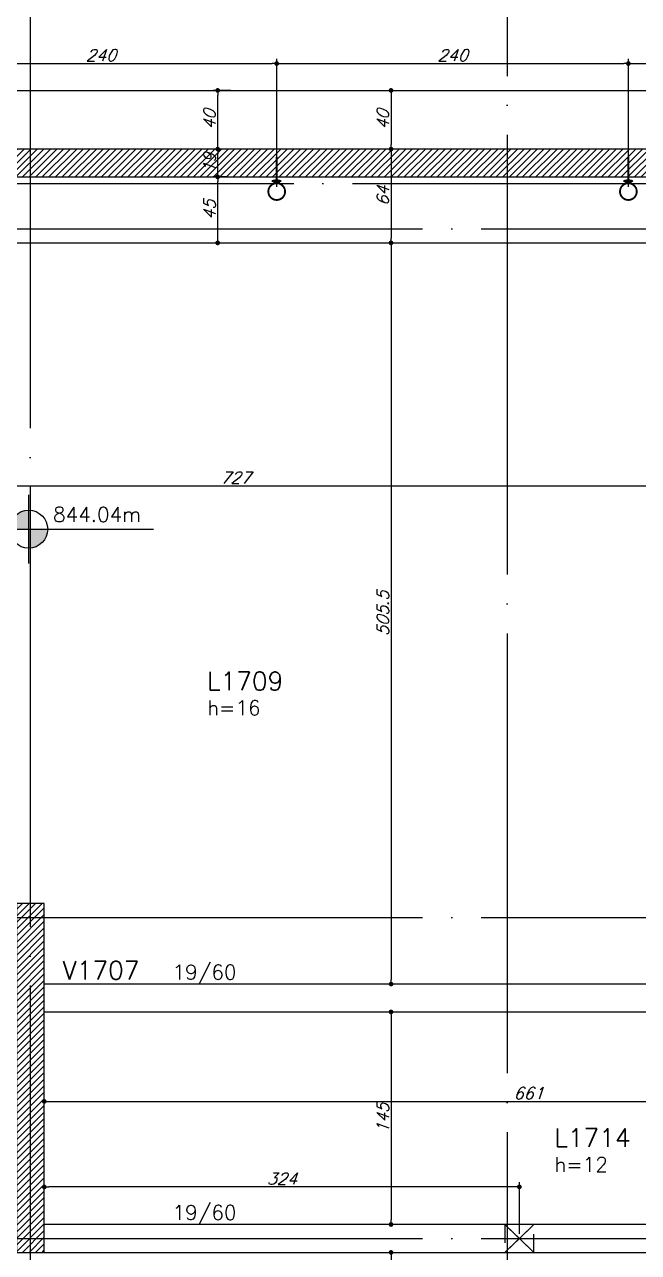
# Model space of a CAD drawing. Header units: millimetres. Extents: x -2368 to 4502, y -2283 to 2217.
# Drawn here: x 602 to 1021, y 645 to 1483 of the extents above; entities that cross this region are included whole.
import ezdxf
from ezdxf.enums import TextEntityAlignment as Align

# ---------------------------------------------------------------- set-up
doc = ezdxf.new("R2010")
doc.units = ezdxf.units.MM
doc.header["$LTSCALE"] = 50
doc.linetypes.add('EIXO', pattern=[6.8, 6, -0.4, 0, -0.4])
doc.linetypes.add('HIDDEN', pattern=[0.375, 0.25, -0.125])
for name, color, linetype in [('F-AUX-RED', 1, 'Continuous'), ('F-COTAS', 106, 'Continuous'), ('F-COTAS ANCORAGEM', 106, 'Continuous'), ('F-COTAS-FUROS VIGA', 50, 'Continuous'), ('F-EIXO', 12, 'EIXO'), ('F-FURO-PAREDE', 2, 'HIDDEN'), ('F-GANCHOS', 4, 'Continuous'), ('F-LAJES', 3, 'Continuous'), ('F-LAJES-DIM', 2, 'Continuous'), ('F-LAJES-NOME', 4, 'Continuous'), ('F-NÍVEL-PLANTA', 2, 'Continuous'), ('F-PILARES-HACH', 174, 'Continuous'), ('F-PILARES-S', 170, 'Continuous'), ('F-TEXTO', 6, 'Continuous'), ('F-VIGAS', 3, 'Continuous'), ('F-VIGAS-DIM', 2, 'Continuous'), ('F-VIGAS-NOME', 4, 'Continuous')]:
    doc.layers.add(name, color=color, linetype=linetype)
doc.styles.add('CP-TEXT-INCL', font='romans.shx', dxfattribs={"oblique": 20})
doc.styles.add('MCP', font='romans.shx')
doc.styles.add('ROMANS', font='romans.shx')
doc.dimstyles.new('CP-COTAS-50', dxfattribs={"dimscale": 0.64, "dimtxt": 12.5, "dimasz": 5, "dimexe": 5, "dimexo": 5, "dimgap": 2.5, "dimtad": 1, "dimdec": 1, "dimdsep": 46, "dimtxsty": 'CP-TEXT-INCL', "dimblk1": 'DOT', "dimblk2": 'DOT', "dimsah": 1, "dimcen": 9, "dimclrd": 256, "dimclre": 256, "dimclrt": 256, "dimadec": 0, "dimazin": 0, "dimtfac": 1, "dimtdec": 1, "dimtmove": 2, "dimatfit": 3, "dimldrblk": 'DOT', "dimfxl": 0, "dimtolj": 1, "dimarcsym": 0})

# ---------------------------------------------------------------- blocks, each defined once
blk = doc.blocks.new('Nível - Planta')
at = {"layer": 'F-NÍVEL-PLANTA'}
h = blk.add_hatch(color=71, dxfattribs=at)
h.paths.add_polyline_path([(0, 0), (0, 0.26, 0.414214), (-0.26, 0)])
h.paths.add_polyline_path([(0.26, 0), (0, 0), (0, -0.26, 0.414214)])
for p, q in [((0, -0.469), (0, 0.469)), ((-0.469, 0), (1.704, 0))]:
    blk.add_line(p, q, dxfattribs=at)
blk.add_circle((0, 0), 0.26, dxfattribs=at)
at = {"layer": 'F-TEXTO', "color": 3, "style": 'MCP'}
blk.add_attdef('NÍVEL', (0.333, 0.102), '', height=0.2, dxfattribs=at)
blk = doc.blocks.new('*U13')
at = {"layer": 'F-EIXO'}
blk.add_line((0, 0), (4857.5, 0), dxfattribs=at)
at = {"layer": 'F-TEXTO', "style": 'ROMANS'}
blk.add_attdef('EIXO', text='', height=17.5, dxfattribs=at).set_placement((-28.21, 0), align=Align.MIDDLE_CENTER)
blk = doc.blocks.new('*U14')
at = {"layer": 'F-EIXO'}
blk.add_line((0, 0), (4945.5, 0), dxfattribs=at)
at = {"layer": 'F-TEXTO', "style": 'ROMANS'}
blk.add_attdef('EIXO', text='', height=17.5, dxfattribs=at).set_placement((-28.21, 0), align=Align.MIDDLE_CENTER)
blk = doc.blocks.new('*U22')
at = {"layer": 'F-EIXO'}
blk.add_line((0, 0), (0, -2828.58), dxfattribs=at)
at = {"layer": 'F-TEXTO', "style": 'ROMANS'}
blk.add_attdef('EIXO', text='', height=17.5, rotation=360, dxfattribs=at).set_placement((0, 28.21), align=Align.MIDDLE_CENTER)
blk = doc.blocks.new('*U21')
at = {"layer": 'F-EIXO'}
blk.add_line((0, 0), (0, -2728.58), dxfattribs=at)
at = {"layer": 'F-TEXTO', "style": 'ROMANS'}
blk.add_attdef('EIXO', text='', height=17.5, rotation=360, dxfattribs=at).set_placement((0, 28.21), align=Align.MIDDLE_CENTER)
blk = doc.blocks.new('_DOT')
at = {"color": 0, "linetype": 'ByBlock'}
blk.add_line((-0.5, 0), (-1, 0), dxfattribs=at)
at = {"color": 0, "linetype": 'ByBlock', "const_width": 0.5}
blk.add_lwpolyline([(-0.25, 0, 1), (0.25, 0, 1)], format="xyb", close=True, dxfattribs=at)
blk = doc.blocks.new('*D62')
at = {"layer": 'DEFPOINTS', "color": 0, "transparency": 16777216}
for p in [(615, 748.47), (1276, 748.47), (1276, 748.47)]:
    blk.add_point(p, dxfattribs=at)
at = {"layer": 'F-COTAS', "lineweight": -2, "transparency": 16777216}
blk.add_line((618.2, 748.47), (1272.8, 748.47), dxfattribs=at)
at = {"layer": 'F-COTAS', "lineweight": -2, "transparency": 16777216, "xscale": 3.2, "yscale": 3.2, "zscale": 3.2, "rotation": 180}
blk.add_blockref('_DOT', (615, 748.47), dxfattribs=at)
at = {"layer": 'F-COTAS', "lineweight": -2, "transparency": 16777216, "xscale": 3.2, "yscale": 3.2, "zscale": 3.2}
blk.add_blockref('_DOT', (1276, 748.47), dxfattribs=at)
at = {"layer": 'F-COTAS', "transparency": 16777216, "insert": (945.5, 754.07), "char_height": 8, "attachment_point": 5, "style": 'CP-TEXT-INCL'}
blk.add_mtext('\\A1;661', dxfattribs=at)
blk = doc.blocks.new('*D70')
at = {"layer": 'DEFPOINTS', "color": 0, "transparency": 16777216}
for p in [(382, 1168.34), (1109, 1168.34), (1109, 1168.34)]:
    blk.add_point(p, dxfattribs=at)
at = {"layer": 'F-COTAS', "lineweight": -2, "transparency": 16777216}
blk.add_line((385.2, 1168.34), (1105.8, 1168.34), dxfattribs=at)
at = {"layer": 'F-COTAS', "lineweight": -2, "transparency": 16777216, "xscale": 3.2, "yscale": 3.2, "zscale": 3.2, "rotation": 180}
blk.add_blockref('_DOT', (382, 1168.34), dxfattribs=at)
at = {"layer": 'F-COTAS', "lineweight": -2, "transparency": 16777216, "xscale": 3.2, "yscale": 3.2, "zscale": 3.2}
blk.add_blockref('_DOT', (1109, 1168.34), dxfattribs=at)
at = {"layer": 'F-COTAS', "transparency": 16777216, "insert": (745.5, 1173.94), "char_height": 8, "attachment_point": 5, "style": 'CP-TEXT-INCL'}
blk.add_mtext('\\A1;727', dxfattribs=at)
blk = doc.blocks.new('*D100')
at = {"layer": 'DEFPOINTS', "color": 0, "transparency": 16777216}
for p in [(851.67, 1438), (851.67, 1398), (851.67, 1398)]:
    blk.add_point(p, dxfattribs=at)
at = {"layer": 'F-COTAS', "lineweight": -2, "transparency": 16777216}
blk.add_line((851.67, 1434.8), (851.67, 1401.2), dxfattribs=at)
at = {"layer": 'F-COTAS', "lineweight": -2, "transparency": 16777216, "xscale": 3.2, "yscale": 3.2, "zscale": 3.2}
for p, rotation in [((851.67, 1438), 90), ((851.67, 1398), 270)]:
    blk.add_blockref('_DOT', p, dxfattribs=dict(at, rotation=rotation))
at = {"layer": 'F-COTAS', "transparency": 16777216, "insert": (846.07, 1418), "char_height": 8, "attachment_point": 5, "rotation": 90, "style": 'CP-TEXT-INCL'}
blk.add_mtext('\\A1;40', dxfattribs=at)
blk = doc.blocks.new('*D101')
at = {"layer": 'DEFPOINTS', "color": 0, "transparency": 16777216}
for p in [(851.67, 1398), (851.67, 1334), (851.67, 1334)]:
    blk.add_point(p, dxfattribs=at)
at = {"layer": 'F-COTAS', "lineweight": -2, "transparency": 16777216}
blk.add_line((851.67, 1394.8), (851.67, 1337.2), dxfattribs=at)
at = {"layer": 'F-COTAS', "lineweight": -2, "transparency": 16777216, "xscale": 3.2, "yscale": 3.2, "zscale": 3.2}
for p, rotation in [((851.67, 1398), 90), ((851.67, 1334), 270)]:
    blk.add_blockref('_DOT', p, dxfattribs=dict(at, rotation=rotation))
at = {"layer": 'F-COTAS', "transparency": 16777216, "insert": (846.07, 1366), "char_height": 8, "attachment_point": 5, "rotation": 90, "style": 'CP-TEXT-INCL'}
blk.add_mtext('\\A1;64', dxfattribs=at)
blk = doc.blocks.new('*D102')
at = {"layer": 'DEFPOINTS', "color": 0, "transparency": 16777216}
for p in [(851.67, 1334), (851.67, 828.5), (851.67, 828.5)]:
    blk.add_point(p, dxfattribs=at)
at = {"layer": 'F-COTAS', "lineweight": -2, "transparency": 16777216}
blk.add_line((851.67, 1330.8), (851.67, 831.7), dxfattribs=at)
at = {"layer": 'F-COTAS', "lineweight": -2, "transparency": 16777216, "xscale": 3.2, "yscale": 3.2, "zscale": 3.2}
for p, rotation in [((851.67, 1334), 90), ((851.67, 828.5), 270)]:
    blk.add_blockref('_DOT', p, dxfattribs=dict(at, rotation=rotation))
at = {"layer": 'F-COTAS', "transparency": 16777216, "insert": (846.07, 1081.25), "char_height": 8, "attachment_point": 5, "rotation": 90, "style": 'CP-TEXT-INCL'}
blk.add_mtext('\\A1;505.5', dxfattribs=at)
blk = doc.blocks.new('*D103')
at = {"layer": 'DEFPOINTS', "color": 0, "transparency": 16777216}
for p in [(851.67, 809.5), (851.67, 664.5), (851.67, 664.5)]:
    blk.add_point(p, dxfattribs=at)
at = {"layer": 'F-COTAS', "lineweight": -2, "transparency": 16777216}
blk.add_line((851.67, 806.3), (851.67, 667.7), dxfattribs=at)
at = {"layer": 'F-COTAS', "lineweight": -2, "transparency": 16777216, "xscale": 3.2, "yscale": 3.2, "zscale": 3.2}
for p, rotation in [((851.67, 809.5), 90), ((851.67, 664.5), 270)]:
    blk.add_blockref('_DOT', p, dxfattribs=dict(at, rotation=rotation))
at = {"layer": 'F-COTAS', "transparency": 16777216, "insert": (846.07, 737), "char_height": 8, "attachment_point": 5, "rotation": 90, "style": 'CP-TEXT-INCL'}
blk.add_mtext('\\A1;145', dxfattribs=at)
blk = doc.blocks.new('*D104')
at = {"layer": 'DEFPOINTS', "color": 0, "transparency": 16777216}
for p in [(851.67, 645.5), (851.67, 493.5), (851.67, 493.5)]:
    blk.add_point(p, dxfattribs=at)
at = {"layer": 'F-COTAS', "lineweight": -2, "transparency": 16777216}
blk.add_line((851.67, 642.3), (851.67, 496.7), dxfattribs=at)
at = {"layer": 'F-COTAS', "lineweight": -2, "transparency": 16777216, "xscale": 3.2, "yscale": 3.2, "zscale": 3.2}
for p, rotation in [((851.67, 645.5), 90), ((851.67, 493.5), 270)]:
    blk.add_blockref('_DOT', p, dxfattribs=dict(at, rotation=rotation))
at = {"layer": 'F-COTAS', "transparency": 16777216, "insert": (846.07, 569.5), "char_height": 8, "attachment_point": 5, "rotation": 90, "style": 'CP-TEXT-INCL'}
blk.add_mtext('\\A1;152', dxfattribs=at)
blk = doc.blocks.new('*D131')
at = {"layer": 'DEFPOINTS', "color": 0, "transparency": 16777216}
for p in [(732.83, 1379), (733.38, 1379), (732.83, 1334)]:
    blk.add_point(p, dxfattribs=at)
at = {"layer": 'F-COTAS', "lineweight": -2, "transparency": 16777216}
for p, q in [((733.38, 1337.2), (733.38, 1375.8)), ((736.03, 1379), (736.58, 1379)), ((736.03, 1334), (736.58, 1334))]:
    blk.add_line(p, q, dxfattribs=at)
at = {"layer": 'F-COTAS', "lineweight": -2, "transparency": 16777216, "xscale": 3.2, "yscale": 3.2, "zscale": 3.2}
for p, rotation in [((733.38, 1379), 90), ((733.38, 1334), 270)]:
    blk.add_blockref('_DOT', p, dxfattribs=dict(at, rotation=rotation))
at = {"layer": 'F-COTAS', "transparency": 16777216, "insert": (727.78, 1356.5), "char_height": 8, "attachment_point": 5, "rotation": 90, "style": 'CP-TEXT-INCL'}
blk.add_mtext('\\A1;45', dxfattribs=at)
blk = doc.blocks.new('*D132')
at = {"layer": 'DEFPOINTS', "color": 0, "transparency": 16777216}
for p in [(733.38, 1398), (743.14, 1398), (743.14, 1379)]:
    blk.add_point(p, dxfattribs=at)
at = {"layer": 'F-COTAS', "lineweight": -2, "transparency": 16777216}
for p, q in [((739.94, 1398), (730.18, 1398)), ((733.38, 1382.2), (733.38, 1394.8)), ((739.94, 1379), (730.18, 1379))]:
    blk.add_line(p, q, dxfattribs=at)
at = {"layer": 'F-COTAS', "lineweight": -2, "transparency": 16777216, "xscale": 3.2, "yscale": 3.2, "zscale": 3.2}
for p, rotation in [((733.38, 1398), 90), ((733.38, 1379), 270)]:
    blk.add_blockref('_DOT', p, dxfattribs=dict(at, rotation=rotation))
at = {"layer": 'F-COTAS', "transparency": 16777216, "insert": (727.78, 1388.5), "char_height": 8, "attachment_point": 5, "rotation": 90, "style": 'CP-TEXT-INCL'}
blk.add_mtext('\\A1;19', dxfattribs=at)
blk = doc.blocks.new('*D133')
at = {"layer": 'DEFPOINTS', "color": 0, "transparency": 16777216}
for p in [(733.38, 1438), (745.59, 1438), (745.59, 1398)]:
    blk.add_point(p, dxfattribs=at)
at = {"layer": 'F-COTAS', "lineweight": -2, "transparency": 16777216}
for p, q in [((742.39, 1438), (730.18, 1438)), ((733.38, 1401.2), (733.38, 1434.8)), ((742.39, 1398), (730.18, 1398))]:
    blk.add_line(p, q, dxfattribs=at)
at = {"layer": 'F-COTAS', "lineweight": -2, "transparency": 16777216, "xscale": 3.2, "yscale": 3.2, "zscale": 3.2}
for p, rotation in [((733.38, 1438), 90), ((733.38, 1398), 270)]:
    blk.add_blockref('_DOT', p, dxfattribs=dict(at, rotation=rotation))
at = {"layer": 'F-COTAS', "transparency": 16777216, "insert": (727.78, 1418), "char_height": 8, "attachment_point": 5, "rotation": 90, "style": 'CP-TEXT-INCL'}
blk.add_mtext('\\A1;40', dxfattribs=at)
blk = doc.blocks.new('*D192')
at = {"layer": 'DEFPOINTS', "color": 0, "transparency": 16777216}
for p in [(2835, 1741.136394), (2835, 1624.5), (-1200, 1438)]:
    blk.add_point(p, dxfattribs=at)
at = {"layer": 'F-COTAS', "lineweight": -2, "transparency": 16777216}
for p, q in [((-1200, 1441.2), (-1200, 1744.336394)), ((2835, 1627.7), (2835, 1744.336394)), ((-1196.8, 1741.136394), (2831.8, 1741.136394))]:
    blk.add_line(p, q, dxfattribs=at)
at = {"layer": 'F-COTAS', "lineweight": -2, "transparency": 16777216, "xscale": 3.2, "yscale": 3.2, "zscale": 3.2, "rotation": 180}
blk.add_blockref('_DOT', (-1200, 1741.136394), dxfattribs=at)
at = {"layer": 'F-COTAS', "lineweight": -2, "transparency": 16777216, "xscale": 3.2, "yscale": 3.2, "zscale": 3.2}
blk.add_blockref('_DOT', (2835, 1741.136394), dxfattribs=at)
at = {"layer": 'F-COTAS', "transparency": 16777216, "insert": (817.5, 1746.736394), "char_height": 8, "attachment_point": 5, "style": 'CP-TEXT-INCL'}
blk.add_mtext('\\A1;4035', dxfattribs=at)
blk = doc.blocks.new('*D421')
at = {"layer": 'DEFPOINTS', "color": 0, "linetype": 'Continuous', "transparency": 16777216}
for p in [(615, 690.12), (615, 686.58), (939.24, 655)]:
    blk.add_point(p, dxfattribs=at)
at = {"layer": 'F-COTAS-FUROS VIGA', "linetype": 'Continuous', "lineweight": -2, "transparency": 16777216}
for p, q in [((615, 689.78), (615, 693.32)), ((936.04, 690.12), (618.2, 690.12)), ((939.24, 658.2), (939.24, 693.32))]:
    blk.add_line(p, q, dxfattribs=at)
at = {"layer": 'F-COTAS-FUROS VIGA', "linetype": 'Continuous', "lineweight": -2, "transparency": 16777216, "xscale": 3.2, "yscale": 3.2, "zscale": 3.2, "rotation": 180}
blk.add_blockref('_DOT', (615, 690.12), dxfattribs=at)
at = {"layer": 'F-COTAS-FUROS VIGA', "linetype": 'Continuous', "lineweight": -2, "transparency": 16777216, "xscale": 3.2, "yscale": 3.2, "zscale": 3.2}
blk.add_blockref('_DOT', (939.24, 690.12), dxfattribs=at)
at = {"layer": 'F-COTAS-FUROS VIGA', "linetype": 'Continuous', "transparency": 16777216, "insert": (777.12, 695.72), "char_height": 8, "attachment_point": 5, "style": 'CP-TEXT-INCL'}
blk.add_mtext('\\A1;324', dxfattribs=at)
blk = doc.blocks.new('PB-ANC_VISTA')
at = {"layer": 'F-GANCHOS'}
h = blk.add_hatch(color=256, dxfattribs=at)
edge = h.paths.add_edge_path()
edge.add_ellipse((0, 0.0049), major_axis=(-0.0142, 0), ratio=0.343552, start_angle=152.7965, end_angle=253.9579, ccw=False)
edge.add_spline(control_points=[(0.0126, 0.0027), (0.0118, 0.0035), (0.0109, 0.0039), (0.0094, 0.0046), (0.0089, 0.0048), (0.0084, 0.0049)], knot_values=[3.709013, 3.709013, 3.709013, 3.709013, 3.826962, 3.826962, 3.975536, 3.975536, 3.975536, 3.975536], degree=3, periodic=0)
edge.add_spline(control_points=[(0.0084, 0.0049), (0.0083, 0.005), (0.0082, 0.005), (0.0075, 0.0052), (0.0068, 0.0054), (0.0054, 0.0056), (0.0046, 0.0057), (0.0025, 0.006), (0.001, 0.006), (-0.0019, 0.006), (-0.0033, 0.0059), (-0.006, 0.0055), (-0.0072, 0.0053), (-0.0083, 0.005), (-0.0084, 0.0049), (-0.0084, 0.0049)], knot_values=[3.975536, 3.975536, 3.975536, 3.975536, 4.020815, 4.020815, 4.214669, 4.214669, 4.408523, 4.408523, 4.746248, 4.746248, 5.083972, 5.083972, 5.421697, 5.421697, 5.450325, 5.450325, 5.450325, 5.450325], degree=3, periodic=0)
edge.add_spline(control_points=[(-0.0084, 0.0049), (-0.009, 0.0047), (-0.0094, 0.0046), (-0.0101, 0.0043), (-0.0109, 0.004), (-0.0119, 0.0031), (-0.0123, 0.0028), (-0.0125, 0.0026)], knot_values=[5.450325, 5.450325, 5.450325, 5.450325, 5.63804, 5.63804, 5.767465, 5.767465, 5.83324, 5.83324, 5.83324, 5.83324], degree=3, periodic=0)
edge.add_ellipse((0, 0.0049), major_axis=(-0.0142, 0), ratio=0.343552, start_angle=286.0421, end_angle=388.2135, ccw=False)
edge.add_arc((0, 0.0406), 0.0312, 262.7795, 270)
edge.add_arc((0, 0.0406), 0.0312, 270, 277.2205)
edge = h.paths.add_edge_path()
edge.add_spline(control_points=[(-0.0084, 0.0049), (-0.0081, 0.0048), (-0.0077, 0.0047), (-0.0062, 0.0044), (-0.0049, 0.0042), (-0.0022, 0.0039), (-0.0008, 0.0039), (0.0023, 0.0039), (0.0039, 0.004), (0.0065, 0.0044), (0.0076, 0.0047), (0.0084, 0.0049)], knot_values=[0.872578, 0.872578, 0.872578, 0.872578, 0.983497, 0.983497, 1.300773, 1.300773, 1.618048, 1.618048, 1.991026, 1.991026, 2.268927, 2.268927, 2.268927, 2.268927], degree=3, periodic=0)
edge.add_spline(control_points=[(0.0084, 0.0049), (0.0089, 0.0048), (0.0094, 0.0046), (0.0109, 0.0039), (0.0118, 0.0035), (0.0126, 0.0027)], knot_values=[3.709013, 3.709013, 3.709013, 3.709013, 3.857587, 3.857587, 3.975536, 3.975536, 3.975536, 3.975536], degree=3, periodic=0)
edge.add_ellipse((0, 0.0049), major_axis=(-0.0142, 0), ratio=0.343552, start_angle=28.2135, end_angle=152.7965, ccw=False)
edge.add_spline(control_points=[(-0.0125, 0.0026), (-0.0123, 0.0028), (-0.0119, 0.0031), (-0.0109, 0.004), (-0.0101, 0.0043), (-0.0094, 0.0046), (-0.009, 0.0047), (-0.0084, 0.0049)], knot_values=[5.450325, 5.450325, 5.450325, 5.450325, 5.5161, 5.5161, 5.645525, 5.645525, 5.83324, 5.83324, 5.83324, 5.83324], degree=3, periodic=0)
blk.add_line((0.0031, 0.0093), (-0.0031, 0.0093), dxfattribs=at)
at = {"layer": 'F-GANCHOS', "const_width": 0.00625}
blk.add_lwpolyline([(-0.0005, 0.0121, -1), (-0.0005, 0.0683, -1)], format="xyb", close=True, dxfattribs=at)
blk.add_lwpolyline([(-0.0005, -0.0757), (-0.0005, 0.0098)], dxfattribs=at)
at = {"layer": 'F-GANCHOS'}
blk.add_ellipse((0, 0.0049), major_axis=(-0.0142, 0), ratio=0.343552, dxfattribs=at)
for points, knots in [([(0.0126, 0.0027), (0.0118, 0.0035), (0.0109, 0.0039), (0.0091, 0.0047), (0.0086, 0.0049), (0.0075, 0.0052), (0.0068, 0.0054), (0.0054, 0.0056), (0.0046, 0.0057), (0.0025, 0.006), (0.001, 0.006), (-0.0019, 0.006), (-0.0033, 0.0059), (-0.006, 0.0055), (-0.0072, 0.0053), (-0.0088, 0.0048), (-0.0094, 0.0046), (-0.0101, 0.0043), (-0.0109, 0.004), (-0.0119, 0.0031), (-0.0123, 0.0028), (-0.0125, 0.0026)], [3.709013, 3.709013, 3.709013, 3.709013, 3.826962, 3.826962, 4.020815, 4.020815, 4.214669, 4.214669, 4.408523, 4.408523, 4.746248, 4.746248, 5.083972, 5.083972, 5.421697, 5.421697, 5.63804, 5.63804, 5.767465, 5.767465, 5.83324, 5.83324, 5.83324, 5.83324]), ([(-0.0084, 0.0049), (-0.0081, 0.0048), (-0.0077, 0.0047), (-0.0062, 0.0044), (-0.0049, 0.0042), (-0.0022, 0.0039), (-0.0008, 0.0039), (0.0023, 0.0039), (0.0039, 0.004), (0.0065, 0.0044), (0.0076, 0.0047), (0.0084, 0.0049)], [0.872578, 0.872578, 0.872578, 0.872578, 0.983497, 0.983497, 1.300773, 1.300773, 1.618048, 1.618048, 1.991026, 1.991026, 2.268927, 2.268927, 2.268927, 2.268927])]:
    blk.add_open_spline(points, degree=3, knots=knots, dxfattribs=at)
blk = doc.blocks.new('*U463')
at = {"layer": 'F-GANCHOS', "xscale": 203.1746031736276, "yscale": 203.1746031736276, "zscale": 203.1746031736276}
blk.add_blockref('PB-ANC_VISTA', (6.25, 78.8), dxfattribs=at)
blk = doc.blocks.new('*D523')
at = {"layer": 'DEFPOINTS', "color": 0, "transparency": 16777216}
for p in [(773.65, 1456.34), (533.65, 1369), (773.65, 1369)]:
    blk.add_point(p, dxfattribs=at)
at = {"layer": 'F-COTAS ANCORAGEM', "lineweight": -2, "transparency": 16777216}
for p, q in [((533.65, 1372.2), (533.65, 1459.54)), ((773.65, 1372.2), (773.65, 1459.54)), ((536.85, 1456.34), (770.45, 1456.34))]:
    blk.add_line(p, q, dxfattribs=at)
at = {"layer": 'F-COTAS ANCORAGEM', "lineweight": -2, "transparency": 16777216, "xscale": 3.2, "yscale": 3.2, "zscale": 3.2, "rotation": 180}
blk.add_blockref('_DOT', (533.65, 1456.34), dxfattribs=at)
at = {"layer": 'F-COTAS ANCORAGEM', "lineweight": -2, "transparency": 16777216, "xscale": 3.2, "yscale": 3.2, "zscale": 3.2}
blk.add_blockref('_DOT', (773.65, 1456.34), dxfattribs=at)
at = {"layer": 'F-COTAS ANCORAGEM', "transparency": 16777216, "insert": (653.65, 1461.94), "char_height": 8, "attachment_point": 5, "style": 'CP-TEXT-INCL'}
blk.add_mtext('\\A1;240', dxfattribs=at)
blk = doc.blocks.new('*D524')
at = {"layer": 'DEFPOINTS', "color": 0, "transparency": 16777216}
for p in [(1013.65, 1456.34), (773.65, 1369), (1013.65, 1369)]:
    blk.add_point(p, dxfattribs=at)
at = {"layer": 'F-COTAS ANCORAGEM', "lineweight": -2, "transparency": 16777216}
for p, q in [((773.65, 1372.2), (773.65, 1459.54)), ((1013.65, 1372.2), (1013.65, 1459.54)), ((776.85, 1456.34), (1010.45, 1456.34))]:
    blk.add_line(p, q, dxfattribs=at)
at = {"layer": 'F-COTAS ANCORAGEM', "lineweight": -2, "transparency": 16777216, "xscale": 3.2, "yscale": 3.2, "zscale": 3.2, "rotation": 180}
blk.add_blockref('_DOT', (773.65, 1456.34), dxfattribs=at)
at = {"layer": 'F-COTAS ANCORAGEM', "lineweight": -2, "transparency": 16777216, "xscale": 3.2, "yscale": 3.2, "zscale": 3.2}
blk.add_blockref('_DOT', (1013.65, 1456.34), dxfattribs=at)
at = {"layer": 'F-COTAS ANCORAGEM', "transparency": 16777216, "insert": (893.65, 1461.94), "char_height": 8, "attachment_point": 5, "style": 'CP-TEXT-INCL'}
blk.add_mtext('\\A1;240', dxfattribs=at)
blk = doc.blocks.new('*D525')
at = {"layer": 'DEFPOINTS', "color": 0, "transparency": 16777216}
for p in [(1081, 1456.34), (1081, 1438), (1013.65, 1369)]:
    blk.add_point(p, dxfattribs=at)
at = {"layer": 'F-COTAS ANCORAGEM', "lineweight": -2, "transparency": 16777216}
for p, q in [((1013.65, 1372.2), (1013.65, 1459.54)), ((1081, 1441.2), (1081, 1459.54)), ((1016.85, 1456.34), (1077.8, 1456.34))]:
    blk.add_line(p, q, dxfattribs=at)
at = {"layer": 'F-COTAS ANCORAGEM', "lineweight": -2, "transparency": 16777216, "xscale": 3.2, "yscale": 3.2, "zscale": 3.2, "rotation": 180}
blk.add_blockref('_DOT', (1013.65, 1456.34), dxfattribs=at)
at = {"layer": 'F-COTAS ANCORAGEM', "lineweight": -2, "transparency": 16777216, "xscale": 3.2, "yscale": 3.2, "zscale": 3.2}
blk.add_blockref('_DOT', (1081, 1456.34), dxfattribs=at)
at = {"layer": 'F-COTAS ANCORAGEM', "transparency": 16777216, "insert": (1047.32, 1461.94), "char_height": 8, "attachment_point": 5, "style": 'CP-TEXT-INCL'}
blk.add_mtext('\\A1;67', dxfattribs=at)

msp = doc.modelspace()

# ---------------------------------------------------------------- hatches: boundary and pattern name
at = {"layer": 'F-AUX-RED'}
h = msp.add_hatch(dxfattribs=at)
h.set_pattern_fill('ANSI31', color=256)
h.set_pattern_definition([(45, (0, -5000), (-2.245064, 2.245064), [])])
h.paths.add_polyline_path([(1128, 1398), (-1160, 1398), (-1160, 1379), (1109, 1379), (1109, 1291), (1128, 1291)])
at = {"layer": 'F-PILARES-HACH', "linetype": 'Continuous'}
h = msp.add_hatch(dxfattribs=at)
h.set_pattern_fill('ANSI31', color=256, style=0)
h.set_pattern_definition([(45, (0, 10000), (-2.245064, 2.245064), [])])
h.paths.add_polyline_path([(596, 645.5), (615, 645.5), (615, 883.5), (596, 883.5)], flags=16)

# ---------------------------------------------------------------- linework, layer by layer
at = {"layer": 'F-AUX-RED', "color": 2}
for p, q in [((1128, 1398), (-1160, 1398)), ((-1160, 1379), (1109, 1379))]:
    msp.add_line(p, q, dxfattribs=at)
at = {"layer": 'F-FURO-PAREDE'}
msp.add_lwpolyline([(939.235, 655), (929.235, 645.5), (949.235, 645.5), (939.235, 655), (949.235, 645.5), (949.235, 664.5), (939.235, 655), (949.235, 664.5), (929.235, 664.5), (939.235, 655), (929.235, 664.5), (929.235, 645.5), (939.235, 655)], dxfattribs=at)
at = {"layer": 'F-LAJES', "linetype": 'Continuous'}
msp.add_line((-1200, 1438), (1081, 1438), dxfattribs=at)
at = {"layer": 'F-PILARES-S', "linetype": 'Continuous'}
msp.add_lwpolyline([(596, 645.5), (615, 645.5), (615, 883.5), (596, 883.5), (596, 645.5)], dxfattribs=at)
at = {"layer": 'F-VIGAS'}
for points in [[(1066, 1398), (382.5, 1398)], [(422, 1334), (1109, 1334)], [(1109, 828.5), (615, 828.5)], [(615, 809.5), (1118.5, 809.5)], [(1276, 664.5), (615, 664.5)], [(615, 645.5), (1276, 645.5)]]:
    msp.add_lwpolyline(points, dxfattribs=at)

# ---------------------------------------------------------------- block references
at = {"layer": 'F-COTAS', "rotation": 180}
for p in [(779.794, 1455.966), (1019.794, 1455.966)]:
    msp.add_blockref('*U463', p, dxfattribs=at)
at = {"layer": 'F-EIXO', "linetype": 'Continuous'}
for name, p in [('*U22', (605.5, 1847.82)), ('*U21', (931, 1747.82)), ('*U14', (-1895.471, 1374.5)), ('*U13', (-1807.517, 1343.5)), ('*U13', (-1807.517, 874)), ('*U13', (-1807.517, 655))]:
    msp.add_blockref(name, p, dxfattribs=at)
at = {"layer": 'F-NÍVEL-PLANTA', "linetype": 'Continuous', "xscale": 50, "yscale": 50, "zscale": 50}
msp.add_blockref('Nível - Planta', (604.368, 1138.735), dxfattribs=at).add_auto_attribs({'NÍVEL': '844.04m'})

# ---------------------------------------------------------------- texts
at = {"layer": 'F-LAJES-DIM', "linetype": 'Continuous', "style": 'MCP'}
for s, p in [('h=16', (726.19, 1011.877)), ('h=12', (963.195, 700.434))]:
    msp.add_text(s, height=10, dxfattribs=at).set_placement(p)
at = {"layer": 'F-LAJES-NOME', "linetype": 'Continuous', "style": 'MCP'}
for s, p in [('L1709', (726.19, 1028.877)), ('L1714', (963.195, 717.434))]:
    msp.add_text(s, height=12.5, dxfattribs=at).set_placement(p)
at = {"layer": 'F-VIGAS-DIM', "linetype": 'Continuous', "style": 'MCP'}
for p in [(702.5, 831.625), (702.5, 667.625)]:
    msp.add_text('19/60', height=10, dxfattribs=at).set_placement(p)
at = {"layer": 'F-VIGAS-NOME', "linetype": 'Continuous', "style": 'MCP'}
msp.add_text('V1707', height=12.5, dxfattribs=at).set_placement((627.5, 831.625))

# ---------------------------------------------------------------- dimensions: what is measured, and where the dimension line sits
at = {"layer": 'F-COTAS'}
dim = msp.add_linear_dim(base=(2835, 1741.136), p1=(-1200, 1438), p2=(2835, 1624.5), dimstyle='CP-COTAS-50', dxfattribs=at)
dim.commit()
dim.dimension.update_dxf_attribs({"geometry": '*D192', "text_midpoint": (817.5, 1746.736)})
for base, p1, p2, angle, picture, middle in [((733.377, 1438), (745.588, 1398), (745.588, 1438), 90, '*D133', (727.777, 1418)), ((733.377, 1398), (743.14, 1379), (743.14, 1398), 90, '*D132', (727.777, 1388.5)), ((851.671, 1334), (851.671, 1398), (851.671, 1334), 90, '*D101', (846.071, 1366)), ((733.377, 1379), (732.835, 1334), (732.835, 1379), 90, '*D131', (727.777, 1356.5)), ((851.671, 828.5), (851.671, 1334), (851.671, 828.5), 90, '*D102', (846.071, 1081.25)), ((1109, 1168.336), (382, 1168.336), (1109, 1168.336), 180, '*D70', (745.5, 1173.936)), ((851.671, 664.5), (851.671, 809.5), (851.671, 664.5), 90, '*D103', (846.071, 737)), ((1276, 748.473), (615, 748.473), (1276, 748.473), 180, '*D62', (945.5, 754.073)), ((851.671, 493.5), (851.671, 645.5), (851.671, 493.5), 90, '*D104', (846.071, 569.5))]:
    dim = msp.add_linear_dim(base=base, p1=p1, p2=p2, angle=angle, dimstyle='CP-COTAS-50', dxfattribs=at)
    dim.commit()
    dim.dimension.update_dxf_attribs({"geometry": picture, "text_midpoint": middle})
dim = msp.add_aligned_dim(p1=(851.671, 1438), p2=(851.671, 1398), distance=0, dimstyle='CP-COTAS-50', dxfattribs=at)
dim.commit()
dim.dimension.update_dxf_attribs({"geometry": '*D100', "text_midpoint": (846.071, 1418)})
at = {"layer": 'F-COTAS ANCORAGEM'}
for base, p1, p2, picture, middle in [((773.648, 1456.342), (533.648, 1369), (773.648, 1369), '*D523', (653.648, 1461.942)), ((1013.648, 1456.342), (773.648, 1369), (1013.648, 1369), '*D524', (893.648, 1461.942)), ((1081, 1456.342), (1013.648, 1369), (1081, 1438), '*D525', (1047.324, 1461.942))]:
    dim = msp.add_linear_dim(base=base, p1=p1, p2=p2, dimstyle='CP-COTAS-50', override={"dimdec": 0, "dimfxl": 7.5}, dxfattribs=at)
    dim.commit()
    dim.dimension.update_dxf_attribs({"geometry": picture, "text_midpoint": middle})
at = {"layer": 'F-COTAS-FUROS VIGA', "linetype": 'Continuous'}
dim = msp.add_linear_dim(base=(615, 690.115), p1=(939.235, 655), p2=(615, 686.58), dimstyle='CP-COTAS-50', override={"dimdec": 0, "dimfxl": 7.5}, dxfattribs=at)
dim.commit()
dim.dimension.update_dxf_attribs({"geometry": '*D421', "text_midpoint": (777.118, 695.715)})

doc.saveas('drawing.dxf')
